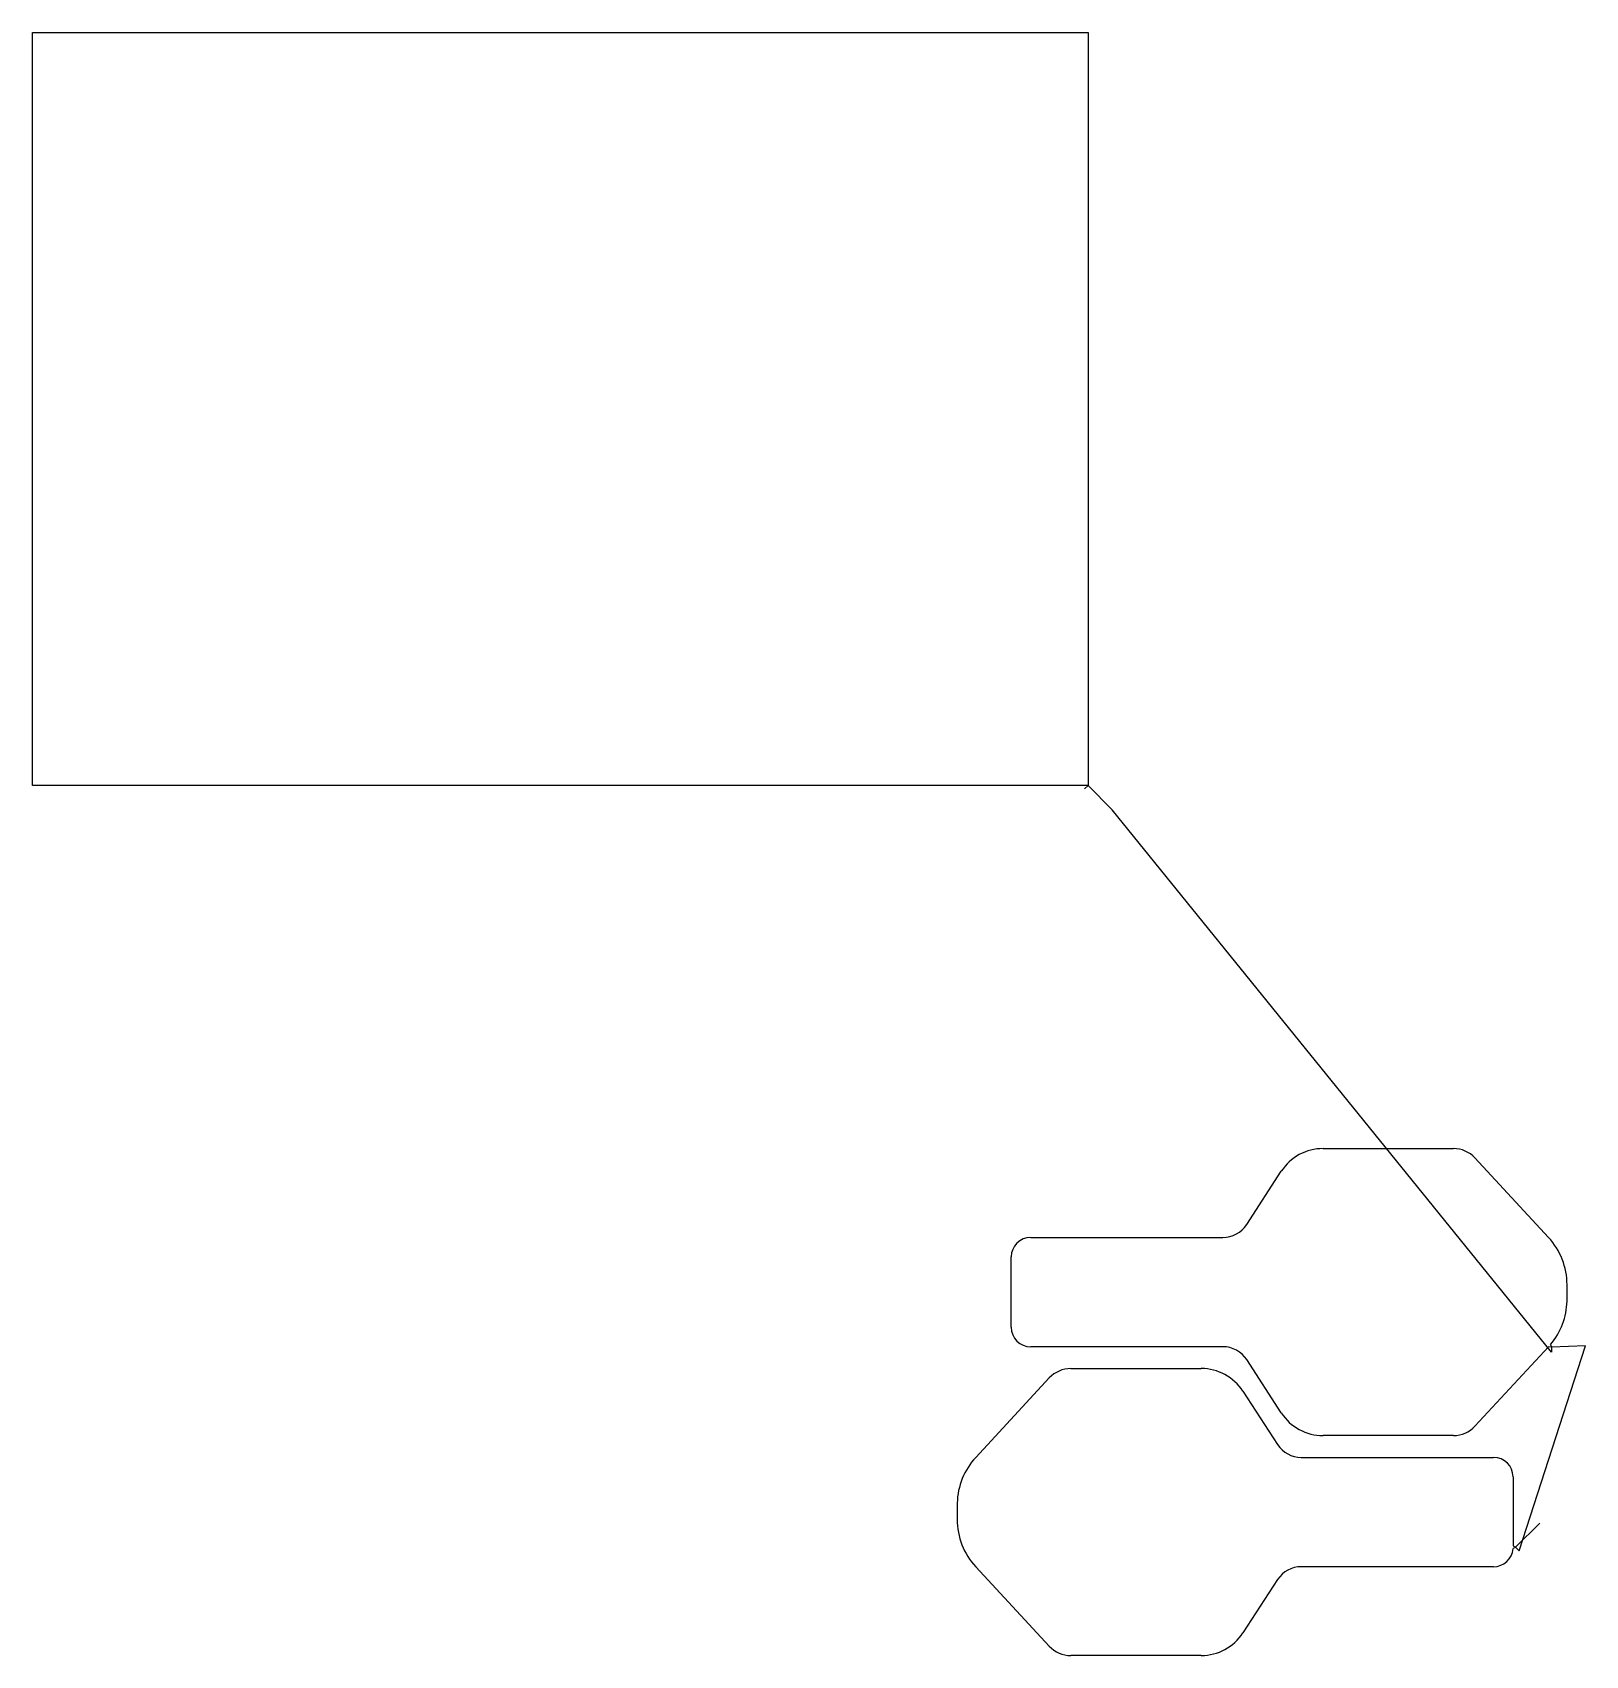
# Model space of a CAD drawing. Header units: metres. Extents: x 8 to 1599, y 8 to 1671.
import ezdxf

# ---------------------------------------------------------------- set-up
doc = ezdxf.new("R2010")
doc.units = ezdxf.units.M

msp = doc.modelspace()

# ---------------------------------------------------------------- linework, layer by layer
at = {"layer": 'TOOL_0'}
for p, q in [((8.038, 899.19), (8.038, 1670.69)), ((8.038, 1670.69), (1089.538, 1670.69)), ((1089.538, 1670.69), (1089.538, 899.19)), ((1089.538, 899.19), (8.038, 899.19)), ((1089.538, 899.19), (1086.002, 895.654)), ((1114.287, 874.441), (1089.538, 899.19)), ((1564.433, 318.668), (1114.287, 874.441)), ((1330.265, 527.246), (1463.905, 527.246)), ((1485.917, 517.629), (1561.3, 436.223)), ((1252.054, 449.452), (1287.493, 504.023)), ((1030.772, 436.247), (1227.733, 436.247)), ((1010.772, 344.247), (1010.772, 416.247)), ((1227.733, 324.247), (1030.772, 324.247)), ((1561.299, 324.269), (1485.917, 242.864)), ((1531.065, 115.303), (1599.213, 325.01)), ((1564.239, 323.666), (1561.299, 324.269)), ((1563.291, 326.511), (1564.241, 323.664)), ((1599.213, 325.01), (1564.239, 323.666)), ((1564.241, 323.664), (1564.433, 318.668)), ((1071.824, 301.886), (1205.464, 301.886)), ((1287.493, 256.471), (1252.054, 311.042)), ((974.429, 210.863), (1049.812, 292.269)), ((1248.236, 278.663), (1283.675, 224.092)), ((1463.905, 233.247), (1330.265, 233.247)), ((1307.996, 210.887), (1504.958, 210.887)), ((1524.958, 190.887), (1524.958, 120.387)), ((1552.278, 143.585), (1527.529, 118.836)), ((1527.529, 118.836), (1524.901, 117.385)), ((1524.958, 120.387), (1527.529, 118.839)), ((1527.529, 118.839), (1531.065, 115.303)), ((1049.812, 17.502), (974.43, 98.908)), ((1283.675, 85.679), (1248.236, 31.108)), ((1504.957, 98.884), (1307.996, 98.884)), ((1205.463, 7.885), (1071.824, 7.885))]:
    msp.add_line(p, q, dxfattribs=at)
for centre, radius, start, end in [((1330.265, 476.246), 51, 90, 146.999493), ((1463.882, 497.193), 30.053, 42.843877, 89.956151), ((1227.714, 465.283), 29.036, 270.037492, 326.959587), ((1030.772, 416.247), 20, 90, 180), ((1509.022, 387.813), 71.25, 0, 42.800024), ((860.716, 380.246), 719.596, 359.26467, 0.602512), ((1508.953, 372.706), 71.32, 319.63075, 358.638176), ((1030.772, 344.247), 20, 180, 270), ((1227.713, 295.212), 29.036, 33.037683, 89.960533), ((1071.847, 271.833), 30.053, 90.043849, 137.156123), ((1205.464, 250.886), 51, 33.000507, 90), ((1330.265, 284.247), 51, 212.999565, 270), ((1463.882, 263.3), 30.053, 270.043849, 317.156123), ((1308.016, 239.922), 29.036, 213.037683, 269.960533), ((1026.777, 162.425), 71.32, 137.22168, 178.638176), ((1504.958, 190.887), 20, 0, 90), ((1675.014, 154.886), 719.596, 179.264749, 180.602512), ((1026.708, 147.318), 71.25, 179.999196, 222.800024), ((1504.957, 118.884), 20, 270, 355.701705), ((1308.015, 69.848), 29.036, 90.037492, 146.959587), ((1071.847, 37.938), 30.053, 222.843877, 269.956151), ((1205.464, 58.885), 51, 269.998877, 326.999493)]:
    msp.add_arc(centre, radius, start, end, dxfattribs=at)

doc.saveas('drawing.dxf')
